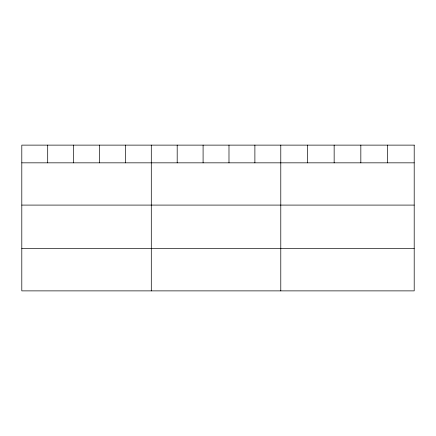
<?xml version="1.0" encoding="UTF-8"?>
<svg xmlns="http://www.w3.org/2000/svg" width="436" height="436" viewBox="0 0 436 436"><rect width="100%" height="100%" fill="white"/><g stroke="black" fill="none" stroke-linecap="round" stroke-linejoin="round"><path stroke-width="0.65" d="M21.8 162.835L414.2 162.835M21.8 205.089L414.2 205.089M21.8 248.624L414.2 248.624M387.517 145.123L387.517 162.835M360.834 145.123L360.834 162.835M334.15 145.123L334.15 162.835M307.467 145.123L307.467 162.835M280.784 145.123L280.784 290.877M254.886 145.123L254.886 162.835M228.987 145.123L228.987 162.835M203.089 145.123L203.089 162.835M177.19 145.123L177.19 162.835M151.292 145.123L151.292 290.877M125.394 145.123L125.394 162.835M99.495 145.123L99.495 162.835M73.597 145.123L73.597 162.835M47.698 145.123L47.698 162.835M414.2 145.123L21.8 145.123L21.8 290.877L414.2 290.877L414.2 145.123"/></g></svg>
